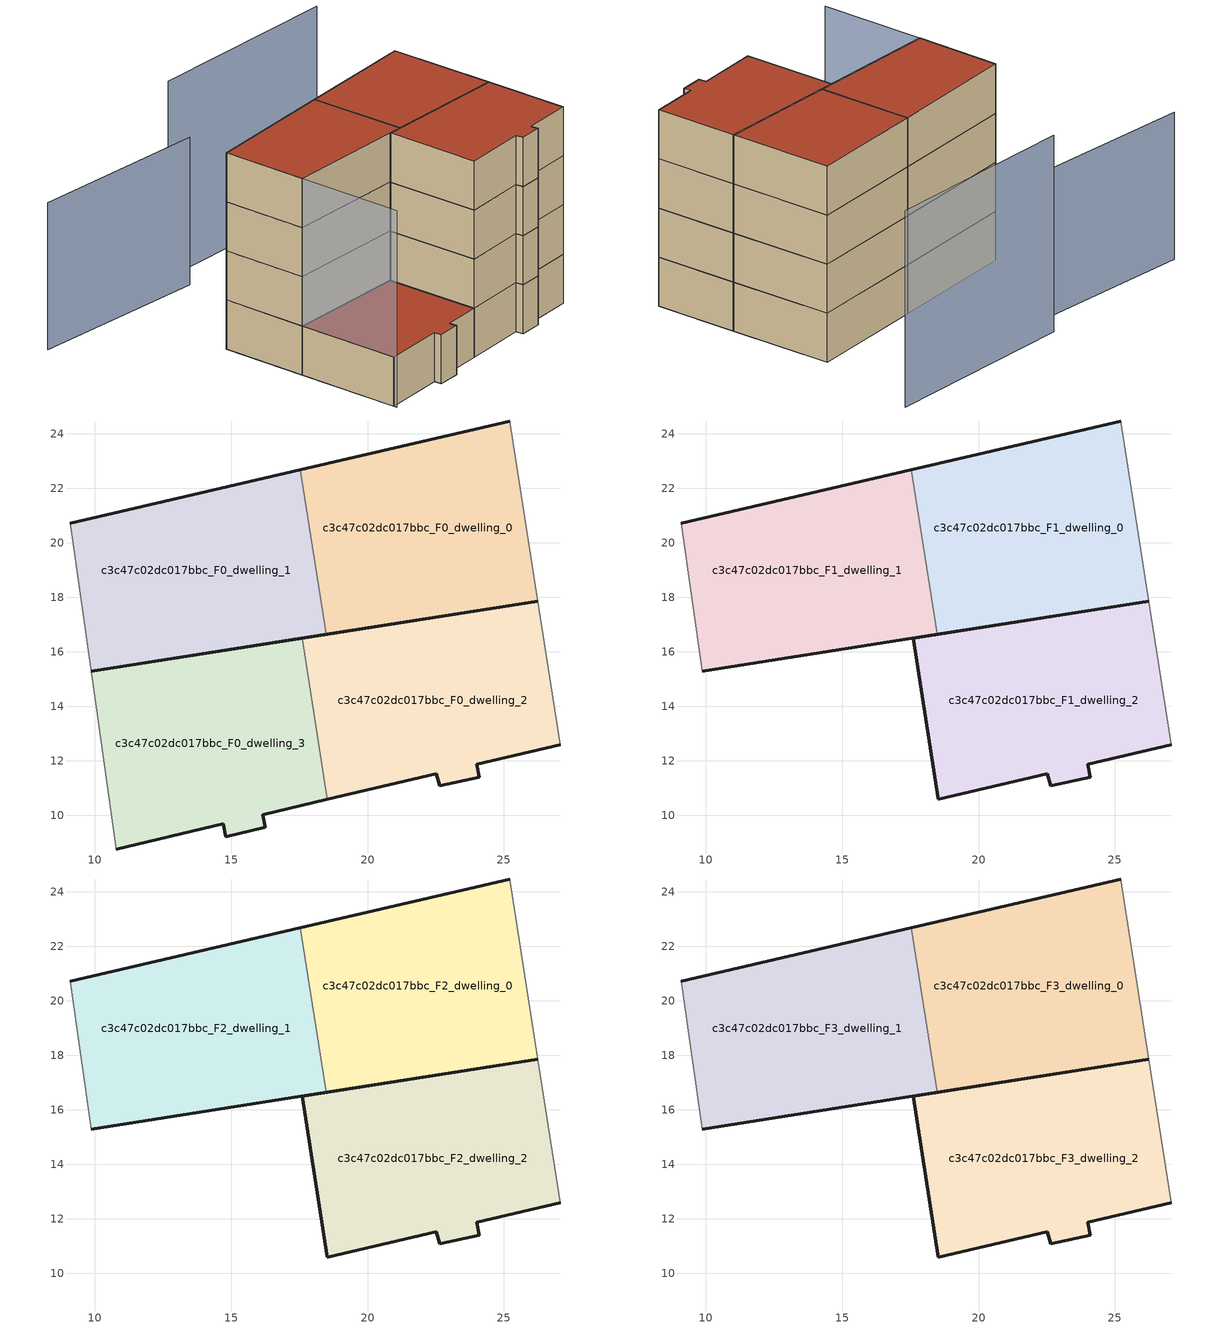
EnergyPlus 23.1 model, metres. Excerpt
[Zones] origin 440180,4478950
c3c47c02dc017bbc_F0_dwelling_0
 floor ground (EU_floor_Construction): 26.24,17.86 25.21,24.46 17.54,22.67 18.48,16.64 z0
 wall outside (EU_wall_Construction): 17.54,22.67 25.21,24.46 / 26.24,17.86 18.48,16.64 z0:3
 wall adiabatic (EU_wall_Construction): 25.21,24.46 26.24,17.86 z0:3
 wall to c3c47c02dc017bbc_F0_dwelling_1 (EU_wall_Construction): 18.48,16.64 17.54,22.67 z0:3
c3c47c02dc017bbc_F0_dwelling_1
 floor ground (EU_floor_Construction): 18.48,16.64 17.54,22.67 9.09,20.71 9.86,15.29 z0
 wall outside (EU_wall_Construction): 9.09,20.71 17.54,22.67 / 18.48,16.64 9.86,15.29 z0:3
 wall adiabatic (EU_wall_Construction): 9.86,15.29 9.09,20.71 z0:3
c3c47c02dc017bbc_F0_dwelling_2
 floor ground (EU_floor_Construction): 27.07,12.59 26.24,17.86 17.6,16.51 18.53,10.59 22.53,11.53 22.65,11.08 24.08,11.41 23.99,11.87 z0
 wall outside (EU_wall_Construction): 17.6,16.51 26.24,17.86 / 27.07,12.59 23.99,11.87 24.08,11.41 22.65,11.08 22.53,11.53 18.53,10.59 z0:3
 wall to c3c47c02dc017bbc_F0_dwelling_3 (EU_wall_Construction): 18.53,10.59 17.6,16.51 z0:3
 wall adiabatic (EU_wall_Construction): 26.24,17.86 27.07,12.59 z0:3
c3c47c02dc017bbc_F0_dwelling_3
 floor ground (EU_floor_Construction): 18.53,10.59 17.6,16.51 9.86,15.29 10.79,8.77 14.7,9.69 14.8,9.23 16.25,9.56 16.15,10.03 z0
 wall outside (EU_wall_Construction): 9.86,15.29 17.6,16.51 / 18.53,10.59 16.15,10.03 16.25,9.56 14.8,9.23 14.7,9.69 10.79,8.77 z0:3
 wall adiabatic (EU_wall_Construction): 10.79,8.77 9.86,15.29 z0:3
 roof outside (EU_roof_Construction): 17.6,16.51 18.53,10.59 16.15,10.03 16.25,9.56 14.8,9.23 14.7,9.69 10.79,8.77 9.86,15.29 z3
c3c47c02dc017bbc_F1_dwelling_0
 floor to c3c47c02dc017bbc_F0_dwelling_0 (EU_floor_Construction): 26.24,17.86 25.21,24.46 17.54,22.67 18.48,16.64 z3
 wall outside (EU_wall_Construction): 17.54,22.67 25.21,24.46 / 26.24,17.86 18.48,16.64 z3:6
 wall adiabatic (EU_wall_Construction): 25.21,24.46 26.24,17.86 z3:6
 wall to c3c47c02dc017bbc_F1_dwelling_1 (EU_wall_Construction): 18.48,16.64 17.54,22.67 z3:6
c3c47c02dc017bbc_F1_dwelling_1
 floor to c3c47c02dc017bbc_F0_dwelling_1 (EU_floor_Construction): 18.48,16.64 17.54,22.67 9.09,20.71 9.86,15.29 z3
 wall outside (EU_wall_Construction): 9.09,20.71 17.54,22.67 / 18.48,16.64 9.86,15.29 z3:6
 wall adiabatic (EU_wall_Construction): 9.86,15.29 9.09,20.71 z3:6
c3c47c02dc017bbc_F1_dwelling_2
 floor to c3c47c02dc017bbc_F0_dwelling_2 (EU_floor_Construction): 27.07,12.59 26.24,17.86 17.6,16.51 18.53,10.59 22.53,11.53 22.65,11.08 24.08,11.41 23.99,11.87 z3
 wall outside (EU_wall_Construction): 27.07,12.59 23.99,11.87 24.08,11.41 22.65,11.08 22.53,11.53 18.53,10.59 17.6,16.51 26.24,17.86 z3:6
 wall adiabatic (EU_wall_Construction): 26.24,17.86 27.07,12.59 z3:6
c3c47c02dc017bbc_F2_dwelling_0
 floor to c3c47c02dc017bbc_F1_dwelling_0 (EU_floor_Construction): 26.24,17.86 25.21,24.46 17.54,22.67 18.48,16.64 z6
 wall outside (EU_wall_Construction): 17.54,22.67 25.21,24.46 / 26.24,17.86 18.48,16.64 z6:9
 wall adiabatic (EU_wall_Construction): 25.21,24.46 26.24,17.86 z6:9
 wall to c3c47c02dc017bbc_F2_dwelling_1 (EU_wall_Construction): 18.48,16.64 17.54,22.67 z6:9
c3c47c02dc017bbc_F2_dwelling_1
 floor to c3c47c02dc017bbc_F1_dwelling_1 (EU_floor_Construction): 18.48,16.64 17.54,22.67 9.09,20.71 9.86,15.29 z6
 wall outside (EU_wall_Construction): 9.09,20.71 17.54,22.67 / 18.48,16.64 9.86,15.29 z6:9
 wall adiabatic (EU_wall_Construction): 9.86,15.29 9.09,20.71 z6:9
c3c47c02dc017bbc_F2_dwelling_2
 floor to c3c47c02dc017bbc_F1_dwelling_2 (EU_floor_Construction): 27.07,12.59 26.24,17.86 17.6,16.51 18.53,10.59 22.53,11.53 22.65,11.08 24.08,11.41 23.99,11.87 z6
 wall outside (EU_wall_Construction): 27.07,12.59 23.99,11.87 24.08,11.41 22.65,11.08 22.53,11.53 18.53,10.59 17.6,16.51 26.24,17.86 z6:9
 wall adiabatic (EU_wall_Construction): 26.24,17.86 27.07,12.59 z6:9
c3c47c02dc017bbc_F3_dwelling_0
 floor to c3c47c02dc017bbc_F2_dwelling_0 (EU_floor_Construction): 26.24,17.86 25.21,24.46 17.54,22.67 18.48,16.64 z9
 wall outside (EU_wall_Construction): 17.54,22.67 25.21,24.46 / 26.24,17.86 18.48,16.64 z9:12
 wall adiabatic (EU_wall_Construction): 25.21,24.46 26.24,17.86 z9:12
 wall to c3c47c02dc017bbc_F3_dwelling_1 (EU_wall_Construction): 18.48,16.64 17.54,22.67 z9:12
 roof outside (EU_roof_Construction): 25.21,24.46 26.24,17.86 18.48,16.64 17.54,22.67 z12
c3c47c02dc017bbc_F3_dwelling_1
 floor to c3c47c02dc017bbc_F2_dwelling_1 (EU_floor_Construction): 18.48,16.64 17.54,22.67 9.09,20.71 9.86,15.29 z9
 wall outside (EU_wall_Construction): 9.09,20.71 17.54,22.67 / 18.48,16.64 9.86,15.29 z9:12
 wall adiabatic (EU_wall_Construction): 9.86,15.29 9.09,20.71 z9:12
 roof outside (EU_roof_Construction): 17.54,22.67 18.48,16.64 9.86,15.29 9.09,20.71 z12
c3c47c02dc017bbc_F3_dwelling_2
 floor to c3c47c02dc017bbc_F2_dwelling_2 (EU_floor_Construction): 27.07,12.59 26.24,17.86 17.6,16.51 18.53,10.59 22.53,11.53 22.65,11.08 24.08,11.41 23.99,11.87 z9
 wall outside (EU_wall_Construction): 27.07,12.59 23.99,11.87 24.08,11.41 22.65,11.08 22.53,11.53 18.53,10.59 17.6,16.51 26.24,17.86 z9:12
 wall adiabatic (EU_wall_Construction): 26.24,17.86 27.07,12.59 z9:12
 roof outside (EU_roof_Construction): 26.24,17.86 27.07,12.59 23.99,11.87 24.08,11.41 22.65,11.08 22.53,11.53 18.53,10.59 17.6,16.51 z12
shading: 9.09,20.71 10.89,8.59 / 26.01,31.78 13.14,29.93 z0:12; 13.39,28.42 1.68,27.32 z0:9
[Building]
EU S2 Campaign: North Axis=0; Terrain=City; Solar Distribution=FullExterior
[Site:Location]
Madrid: Latitude=40.5; Longitude=-3.5; Time Zone=1; Elevation=609
[SizingPeriod:WeatherFileDays]
AnnualSizingPeriod: Begin Month=1; Begin Day of Month=1; End Month=12; End Day of Month=31; Day of Week for Start Day=Monday; Use Weather File Daylight Saving Period=No; Use Weather File Rain and Snow Indicators=No
[MATERIAL]
EU_InternalMass_Material: Roughness=MediumRough; Thickness=0.1; Conductivity=1; Density=1800; Specific Heat=900; Thermal Absorptance=0.9; Solar Absorptance=0.7; Visible Absorptance=0.7
[MATERIAL:NOMASS] Roughness=MediumRough; Thermal Absorptance=0.9; Solar Absorptance=0.7; Visible Absorptance=0.7
Name | Thermal Resistance
EU_wall_NoMass; EU_roof_NoMass | 2.16768
EU_floor_NoMass | 1.14339
[CONSTRUCTION]
EU_wall_Construction: EU_wall_NoMass
EU_roof_Construction: EU_roof_NoMass
EU_floor_Construction: EU_floor_NoMass
EU_InternalMass_Construction: EU_InternalMass_Material
[ZONE] Type=1; Multiplier=1; Ceiling Height=autocalculate; Floor Area=autocalculate; Part of Total Floor Area=Yes
Name | Volume
c3c47c02dc017bbc_F0_dwelling_0; c3c47c02dc017bbc_F1_dwelling_0; c3c47c02dc017bbc_F2_dwelling_0; c3c47c02dc017bbc_F3_dwelling_0 | 150.712
c3c47c02dc017bbc_F0_dwelling_1; c3c47c02dc017bbc_F1_dwelling_1; c3c47c02dc017bbc_F2_dwelling_1; c3c47c02dc017bbc_F3_dwelling_1 | 150.713
c3c47c02dc017bbc_F0_dwelling_2; c3c47c02dc017bbc_F1_dwelling_2; c3c47c02dc017bbc_F2_dwelling_2; c3c47c02dc017bbc_F3_dwelling_2 | 150.695
c3c47c02dc017bbc_F0_dwelling_3 | 150.701
[INTERNALMASS] Construction=EU_InternalMass_Construction
Name | Zone or ZoneList | Surface Area
c3c47c02dc017bbc_F0_dwelling_0_EU_InternalMass | c3c47c02dc017bbc_F0_dwelling_0 | 50.2379
c3c47c02dc017bbc_F0_dwelling_1_EU_InternalMass | c3c47c02dc017bbc_F0_dwelling_1 | 50.2367
c3c47c02dc017bbc_F0_dwelling_2_EU_InternalMass | c3c47c02dc017bbc_F0_dwelling_2 | 50.2332
c3c47c02dc017bbc_F0_dwelling_3_EU_InternalMass | c3c47c02dc017bbc_F0_dwelling_3 | 50.2344
c3c47c02dc017bbc_F1_dwelling_0_EU_InternalMass | c3c47c02dc017bbc_F1_dwelling_0 | 66.9785
c3c47c02dc017bbc_F1_dwelling_1_EU_InternalMass | c3c47c02dc017bbc_F1_dwelling_1 | 66.9815
c3c47c02dc017bbc_F1_dwelling_2_EU_InternalMass | c3c47c02dc017bbc_F1_dwelling_2 | 66.981
c3c47c02dc017bbc_F2_dwelling_0_EU_InternalMass | c3c47c02dc017bbc_F2_dwelling_0 | 66.9785
c3c47c02dc017bbc_F2_dwelling_1_EU_InternalMass | c3c47c02dc017bbc_F2_dwelling_1 | 66.9815
c3c47c02dc017bbc_F2_dwelling_2_EU_InternalMass | c3c47c02dc017bbc_F2_dwelling_2 | 66.981
c3c47c02dc017bbc_F3_dwelling_0_EU_InternalMass | c3c47c02dc017bbc_F3_dwelling_0 | 66.9785
c3c47c02dc017bbc_F3_dwelling_1_EU_InternalMass | c3c47c02dc017bbc_F3_dwelling_1 | 66.9815
c3c47c02dc017bbc_F3_dwelling_2_EU_InternalMass | c3c47c02dc017bbc_F3_dwelling_2 | 66.981
[OTHEREQUIPMENT] Fuel Type=Electricity; Design Level Calculation Method=Watts/Area; Power per Zone Floor Area=1; Fraction Latent=0; Fraction Radiant=0; Fraction Lost=0; Carbon Dioxide Generation Rate=0; EndUse Subcategory=EU_Step8_InternalGains
Name | Zone or ZoneList or Space or SpaceList | Schedule
EU_Step8_InternalGain_c3c47c02dc017bbc_F0_dwelling_0_f000 | c3c47c02dc017bbc_F0_dwelling_0 | EU_Step8_GainSchedule_c3c47c02dc017bbc_F0_dwelling_0_f000
EU_Step8_InternalGain_c3c47c02dc017bbc_F0_dwelling_1_f000 | c3c47c02dc017bbc_F0_dwelling_1 | EU_Step8_GainSchedule_c3c47c02dc017bbc_F0_dwelling_1_f000
EU_Step8_InternalGain_c3c47c02dc017bbc_F0_dwelling_2_f000 | c3c47c02dc017bbc_F0_dwelling_2 | EU_Step8_GainSchedule_c3c47c02dc017bbc_F0_dwelling_2_f000
EU_Step8_InternalGain_c3c47c02dc017bbc_F0_dwelling_3_f000 | c3c47c02dc017bbc_F0_dwelling_3 | EU_Step8_GainSchedule_c3c47c02dc017bbc_F0_dwelling_3_f000
EU_Step8_InternalGain_c3c47c02dc017bbc_F1_dwelling_0_f000 | c3c47c02dc017bbc_F1_dwelling_0 | EU_Step8_GainSchedule_c3c47c02dc017bbc_F1_dwelling_0_f000
EU_Step8_InternalGain_c3c47c02dc017bbc_F1_dwelling_1_f000 | c3c47c02dc017bbc_F1_dwelling_1 | EU_Step8_GainSchedule_c3c47c02dc017bbc_F1_dwelling_1_f000
EU_Step8_InternalGain_c3c47c02dc017bbc_F1_dwelling_2_f000 | c3c47c02dc017bbc_F1_dwelling_2 | EU_Step8_GainSchedule_c3c47c02dc017bbc_F1_dwelling_2_f000
EU_Step8_InternalGain_c3c47c02dc017bbc_F2_dwelling_0_f000 | c3c47c02dc017bbc_F2_dwelling_0 | EU_Step8_GainSchedule_c3c47c02dc017bbc_F2_dwelling_0_f000
EU_Step8_InternalGain_c3c47c02dc017bbc_F2_dwelling_1_f000 | c3c47c02dc017bbc_F2_dwelling_1 | EU_Step8_GainSchedule_c3c47c02dc017bbc_F2_dwelling_1_f000
EU_Step8_InternalGain_c3c47c02dc017bbc_F2_dwelling_2_f000 | c3c47c02dc017bbc_F2_dwelling_2 | EU_Step8_GainSchedule_c3c47c02dc017bbc_F2_dwelling_2_f000
EU_Step8_InternalGain_c3c47c02dc017bbc_F3_dwelling_0_f000 | c3c47c02dc017bbc_F3_dwelling_0 | EU_Step8_GainSchedule_c3c47c02dc017bbc_F3_dwelling_0_f000
EU_Step8_InternalGain_c3c47c02dc017bbc_F3_dwelling_1_f000 | c3c47c02dc017bbc_F3_dwelling_1 | EU_Step8_GainSchedule_c3c47c02dc017bbc_F3_dwelling_1_f000
EU_Step8_InternalGain_c3c47c02dc017bbc_F3_dwelling_2_f000 | c3c47c02dc017bbc_F3_dwelling_2 | EU_Step8_GainSchedule_c3c47c02dc017bbc_F3_dwelling_2_f000
[ZONEVENTILATION:DESIGNFLOWRATE] Schedule=EU_AlwaysOn; Design Flow Rate Calculation Method=AirChanges/Hour; Air Changes per Hour=0.480546; Ventilation Type=Natural; Fan Pressure Rise=0; Fan Total Efficiency=1; Constant Term Coefficient=1; Temperature Term Coefficient=0; Velocity Term Coefficient=0; Velocity Squared Term Coefficient=0; Minimum Indoor Temperature=-100; Maximum Indoor Temperature=100; Delta Temperature=-100; Minimum Outdoor Temperature=-100; Maximum Outdoor Temperature=100; Maximum Wind Speed=40
Name | Zone or ZoneList or Space or SpaceList
EU_ConstantAir_c3c47c02dc017bbc_F0_dwelling_0 | c3c47c02dc017bbc_F0_dwelling_0
EU_ConstantAir_c3c47c02dc017bbc_F0_dwelling_1 | c3c47c02dc017bbc_F0_dwelling_1
EU_ConstantAir_c3c47c02dc017bbc_F0_dwelling_2 | c3c47c02dc017bbc_F0_dwelling_2
EU_ConstantAir_c3c47c02dc017bbc_F0_dwelling_3 | c3c47c02dc017bbc_F0_dwelling_3
EU_ConstantAir_c3c47c02dc017bbc_F1_dwelling_0 | c3c47c02dc017bbc_F1_dwelling_0
EU_ConstantAir_c3c47c02dc017bbc_F1_dwelling_1 | c3c47c02dc017bbc_F1_dwelling_1
EU_ConstantAir_c3c47c02dc017bbc_F1_dwelling_2 | c3c47c02dc017bbc_F1_dwelling_2
EU_ConstantAir_c3c47c02dc017bbc_F2_dwelling_0 | c3c47c02dc017bbc_F2_dwelling_0
EU_ConstantAir_c3c47c02dc017bbc_F2_dwelling_1 | c3c47c02dc017bbc_F2_dwelling_1
EU_ConstantAir_c3c47c02dc017bbc_F2_dwelling_2 | c3c47c02dc017bbc_F2_dwelling_2
EU_ConstantAir_c3c47c02dc017bbc_F3_dwelling_0 | c3c47c02dc017bbc_F3_dwelling_0
EU_ConstantAir_c3c47c02dc017bbc_F3_dwelling_1 | c3c47c02dc017bbc_F3_dwelling_1
EU_ConstantAir_c3c47c02dc017bbc_F3_dwelling_2 | c3c47c02dc017bbc_F3_dwelling_2
[HVACTEMPLATE:THERMOSTAT] Constant Heating Setpoint=20; Constant Cooling Setpoint=50
EU_HeatOnly_c3c47c02dc017bbc_F0_dwelling_0; EU_HeatOnly_c3c47c02dc017bbc_F0_dwelling_1; EU_HeatOnly_c3c47c02dc017bbc_F0_dwelling_2; EU_HeatOnly_c3c47c02dc017bbc_F0_dwelling_3; EU_HeatOnly_c3c47c02dc017bbc_F1_dwelling_0; EU_HeatOnly_c3c47c02dc017bbc_F1_dwelling_1; EU_HeatOnly_c3c47c02dc017bbc_F1_dwelling_2; EU_HeatOnly_c3c47c02dc017bbc_F2_dwelling_0; EU_HeatOnly_c3c47c02dc017bbc_F2_dwelling_1; EU_HeatOnly_c3c47c02dc017bbc_F2_dwelling_2; EU_HeatOnly_c3c47c02dc017bbc_F3_dwelling_0; EU_HeatOnly_c3c47c02dc017bbc_F3_dwelling_1; EU_HeatOnly_c3c47c02dc017bbc_F3_dwelling_2
[HVACTEMPLATE:ZONE:IDEALLOADSAIRSYSTEM] System Availability Schedule=EU_AlwaysOn; Maximum Heating Supply Air Temperature=50; Minimum Cooling Supply Air Temperature=13; Maximum Heating Supply Air Humidity Ratio=0.0156; Minimum Cooling Supply Air Humidity Ratio=0.0077; Heating Limit=NoLimit; Cooling Limit=NoLimit; Heating Availability Schedule=EU_AlwaysOn; Cooling Availability Schedule=EU_CoolingOff; Dehumidification Control Type=ConstantSensibleHeatRatio; Cooling Sensible Heat Ratio=0.7; Dehumidification Setpoint=60; Humidification Control Type=None; Humidification Setpoint=30; Outdoor Air Method=None; Outdoor Air Flow Rate per Person=0.00944; Outdoor Air Flow Rate per Zone Floor Area=0; Outdoor Air Flow Rate per Zone=0; Demand Controlled Ventilation Type=None; Outdoor Air Economizer Type=NoEconomizer; Heat Recovery Type=None; Sensible Heat Recovery Effectiveness=0.7; Latent Heat Recovery Effectiveness=0.65
Name | Template Thermostat
c3c47c02dc017bbc_F0_dwelling_0 | EU_HeatOnly_c3c47c02dc017bbc_F0_dwelling_0
c3c47c02dc017bbc_F0_dwelling_1 | EU_HeatOnly_c3c47c02dc017bbc_F0_dwelling_1
c3c47c02dc017bbc_F0_dwelling_2 | EU_HeatOnly_c3c47c02dc017bbc_F0_dwelling_2
c3c47c02dc017bbc_F0_dwelling_3 | EU_HeatOnly_c3c47c02dc017bbc_F0_dwelling_3
c3c47c02dc017bbc_F1_dwelling_0 | EU_HeatOnly_c3c47c02dc017bbc_F1_dwelling_0
c3c47c02dc017bbc_F1_dwelling_1 | EU_HeatOnly_c3c47c02dc017bbc_F1_dwelling_1
c3c47c02dc017bbc_F1_dwelling_2 | EU_HeatOnly_c3c47c02dc017bbc_F1_dwelling_2
c3c47c02dc017bbc_F2_dwelling_0 | EU_HeatOnly_c3c47c02dc017bbc_F2_dwelling_0
c3c47c02dc017bbc_F2_dwelling_1 | EU_HeatOnly_c3c47c02dc017bbc_F2_dwelling_1
c3c47c02dc017bbc_F2_dwelling_2 | EU_HeatOnly_c3c47c02dc017bbc_F2_dwelling_2
c3c47c02dc017bbc_F3_dwelling_0 | EU_HeatOnly_c3c47c02dc017bbc_F3_dwelling_0
c3c47c02dc017bbc_F3_dwelling_1 | EU_HeatOnly_c3c47c02dc017bbc_F3_dwelling_1
c3c47c02dc017bbc_F3_dwelling_2 | EU_HeatOnly_c3c47c02dc017bbc_F3_dwelling_2
[SIZING:ZONE] Zone Cooling Design Supply Air Temperature Input Method=SupplyAirTemperature; Zone Cooling Design Supply Air Temperature=13; Zone Heating Design Supply Air Temperature Input Method=SupplyAirTemperature; Zone Heating Design Supply Air Temperature=50; Zone Cooling Design Supply Air Humidity Ratio=0.008; Zone Heating Design Supply Air Humidity Ratio=0.008; Cooling Design Air Flow Method=DesignDay; Cooling Design Air Flow Rate=0; Cooling Minimum Air Flow per Zone Floor Area=0.000762; Cooling Minimum Air Flow=0; Cooling Minimum Air Flow Fraction=0.2; Heating Design Air Flow Method=DesignDay; Heating Design Air Flow Rate=0; Heating Maximum Air Flow per Zone Floor Area=0.002032; Heating Maximum Air Flow=0.141576; Heating Maximum Air Flow Fraction=0.3; Account for Dedicated Outdoor Air System=No; Dedicated Outdoor Air System Control Strategy=NeutralSupplyAir; Dedicated Outdoor Air Low Setpoint Temperature for Design=autosize; Dedicated Outdoor Air High Setpoint Temperature for Design=autosize; Zone Load Sizing Method=Sensible Load Only No Latent Load; Zone Latent Cooling Design Supply Air Humidity Ratio Input Method=HumidityRatioDifference; Zone Cooling Design Supply Air Humidity Ratio Difference=0.005; Zone Latent Heating Design Supply Air Humidity Ratio Input Method=HumidityRatioDifference; Zone Humidification Design Supply Air Humidity Ratio Difference=0.005
c3c47c02dc017bbc_F0_dwelling_0; c3c47c02dc017bbc_F0_dwelling_1; c3c47c02dc017bbc_F0_dwelling_2; c3c47c02dc017bbc_F0_dwelling_3; c3c47c02dc017bbc_F1_dwelling_0; c3c47c02dc017bbc_F1_dwelling_1; c3c47c02dc017bbc_F1_dwelling_2; c3c47c02dc017bbc_F2_dwelling_0; c3c47c02dc017bbc_F2_dwelling_1; c3c47c02dc017bbc_F2_dwelling_2; c3c47c02dc017bbc_F3_dwelling_0; c3c47c02dc017bbc_F3_dwelling_1; c3c47c02dc017bbc_F3_dwelling_2
[SCHEDULE:CONSTANT]
Name | Hourly Value
EU_AlwaysOn | 1
EU_CoolingOff | 0
[SCHEDULE:FILE] Column Number=1; Rows to Skip at Top=0; Number of Hours of Data=8760; Column Separator=Comma; Interpolate to Timestep=No; Minutes per Item=60; Adjust Schedule for Daylight Savings=Yes
Name | File
EU_Step8_GainSchedule_c3c47c02dc017bbc_F0_dwelling_0_f000 | ../../schedules/c3c47c02dc017bbc/c3c47c02dc017bbc_F0_dwelling_0_f000_gain.csv
EU_Step8_GainSchedule_c3c47c02dc017bbc_F0_dwelling_1_f000 | ../../schedules/c3c47c02dc017bbc/c3c47c02dc017bbc_F0_dwelling_1_f000_gain.csv
EU_Step8_GainSchedule_c3c47c02dc017bbc_F0_dwelling_2_f000 | ../../schedules/c3c47c02dc017bbc/c3c47c02dc017bbc_F0_dwelling_2_f000_gain.csv
EU_Step8_GainSchedule_c3c47c02dc017bbc_F0_dwelling_3_f000 | ../../schedules/c3c47c02dc017bbc/c3c47c02dc017bbc_F0_dwelling_3_f000_gain.csv
EU_Step8_GainSchedule_c3c47c02dc017bbc_F1_dwelling_0_f000 | ../../schedules/c3c47c02dc017bbc/c3c47c02dc017bbc_F1_dwelling_0_f000_gain.csv
EU_Step8_GainSchedule_c3c47c02dc017bbc_F1_dwelling_1_f000 | ../../schedules/c3c47c02dc017bbc/c3c47c02dc017bbc_F1_dwelling_1_f000_gain.csv
EU_Step8_GainSchedule_c3c47c02dc017bbc_F1_dwelling_2_f000 | ../../schedules/c3c47c02dc017bbc/c3c47c02dc017bbc_F1_dwelling_2_f000_gain.csv
EU_Step8_GainSchedule_c3c47c02dc017bbc_F2_dwelling_0_f000 | ../../schedules/c3c47c02dc017bbc/c3c47c02dc017bbc_F2_dwelling_0_f000_gain.csv
EU_Step8_GainSchedule_c3c47c02dc017bbc_F2_dwelling_1_f000 | ../../schedules/c3c47c02dc017bbc/c3c47c02dc017bbc_F2_dwelling_1_f000_gain.csv
EU_Step8_GainSchedule_c3c47c02dc017bbc_F2_dwelling_2_f000 | ../../schedules/c3c47c02dc017bbc/c3c47c02dc017bbc_F2_dwelling_2_f000_gain.csv
EU_Step8_GainSchedule_c3c47c02dc017bbc_F3_dwelling_0_f000 | ../../schedules/c3c47c02dc017bbc/c3c47c02dc017bbc_F3_dwelling_0_f000_gain.csv
EU_Step8_GainSchedule_c3c47c02dc017bbc_F3_dwelling_1_f000 | ../../schedules/c3c47c02dc017bbc/c3c47c02dc017bbc_F3_dwelling_1_f000_gain.csv
EU_Step8_GainSchedule_c3c47c02dc017bbc_F3_dwelling_2_f000 | ../../schedules/c3c47c02dc017bbc/c3c47c02dc017bbc_F3_dwelling_2_f000_gain.csv
